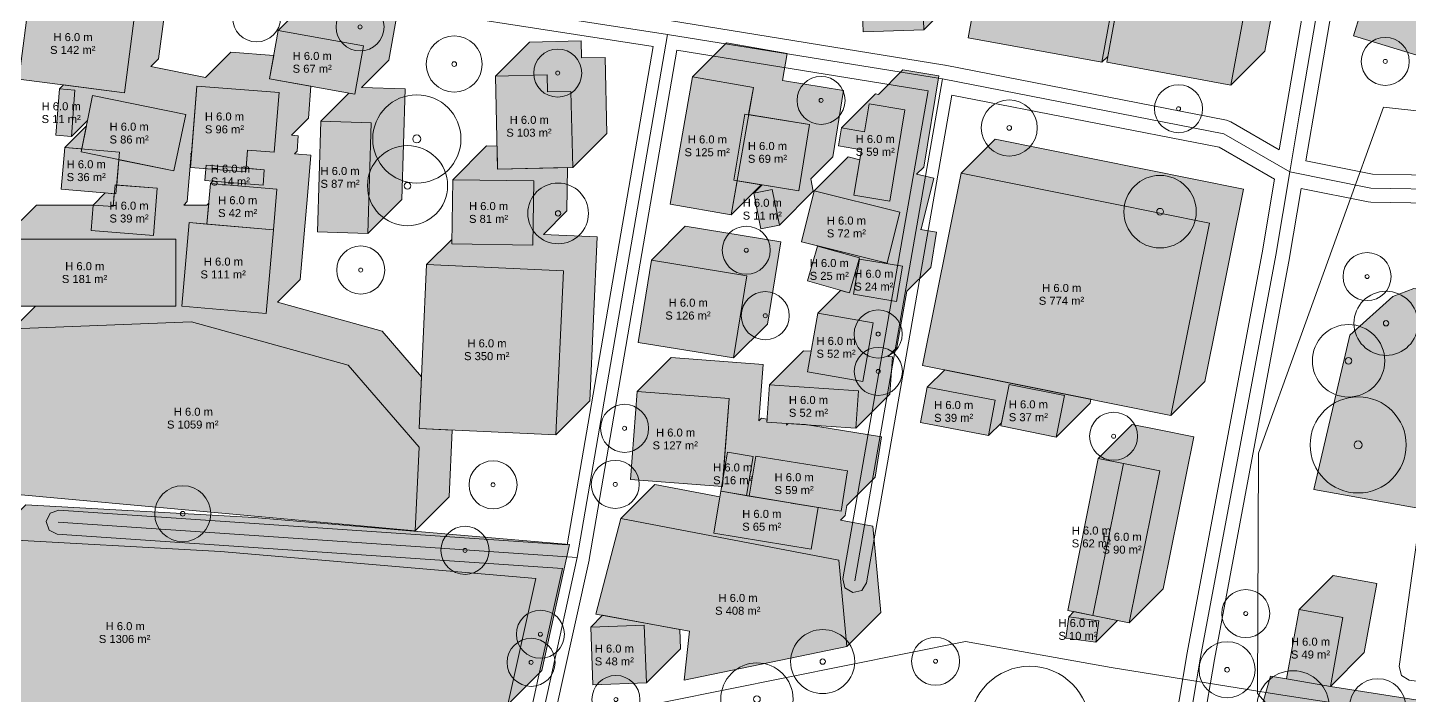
# Model space of a CAD drawing. Header units: metres. Extents: x -4 to 969, y -5 to 964.
# Drawn here: x 601.1 to 773.7, y 255 to 338.3 of the extents above; entities that cross this region are included whole.
import ezdxf

# ---------------------------------------------------------------- set-up
doc = ezdxf.new("R2010")
doc.units = ezdxf.units.M
doc.header["$MEASUREMENT"] = 0
for name, color, linetype, lineweight, true_color in [('TPX_BUILDING_AREAS_TEXT', 7, 'CONTINUOUS', 0, 0x000000), ('TPX_BUILDING_HEIGHTS_TEXT', 7, 'CONTINUOUS', 0, 0x000000), ('TPX_BUILDINGS', 7, 'CONTINUOUS', 0, 0x000000), ('TPX_BUILDINGS_HATCH', 7, 'CONTINUOUS', 0, 0xf0f0f0), ('TPX_BUILDINGS_SHADOWS_HATCH', 7, 'CONTINUOUS', 0, 0x000000), ('TPX_BUILDINGS_SHADOWS_OUTLINES', 7, 'CONTINUOUS', 0, 0x000000), ('TPX_CONTOUR_LINES_5M', 7, 'CONTINUOUS', 0, 0x969696), ('TPX_ROADS_AXES', 7, 'CONTINUOUS', 0, 0x323232), ('TPX_ROADS_CONTOURS', 7, 'CONTINUOUS', 0, 0x646464), ('TPX_VEGETATION_GREEN_SPACES', 7, 'CONTINUOUS', 0, 0x58ba48), ('TPX_VEGETATION_GREEN_SPACES_HATCH', 7, 'CONTINUOUS', 0, 0x58ba48), ('TPX_VEGETATION_TREES_INDIVIDUAL', 7, 'CONTINUOUS', 0, 0x136734), ('TPX_WATERWAYS', 7, 'CONTINUOUS', 0, 0x7aafdf)]:
    doc.layers.add(name, color=color, linetype=linetype, lineweight=lineweight, true_color=true_color)
doc.styles.add('TPX_TEXTE', font='arial.ttf')

# ---------------------------------------------------------------- blocks, each defined once
blk = doc.blocks.new('TREETR003_CR040')
at = {"layer": 'TPX_VEGETATION_TREES_INDIVIDUAL'}
for radius in [4, 0.333]:
    blk.add_circle((0, 0, 0.04), radius, dxfattribs=at)
blk = doc.blocks.new('TREETR003_CR030')
at = {"layer": 'TPX_VEGETATION_TREES_INDIVIDUAL'}
for radius in [3, 0.25]:
    blk.add_circle((0, 0, 0.04), radius, dxfattribs=at)
blk = doc.blocks.new('TREETR003_CR038')
at = {"layer": 'TPX_VEGETATION_TREES_INDIVIDUAL'}
for radius in [3.79, 0.333]:
    blk.add_circle((0, 0, 0.04), radius, dxfattribs=at)
blk = doc.blocks.new('TREETR006_CR075')
at = {"layer": 'TPX_VEGETATION_TREES_INDIVIDUAL'}
for radius in [7.5, 0.625]:
    blk.add_circle((0, 0, 0.04), radius, dxfattribs=at)
blk = doc.blocks.new('TREETR005_CR060')
at = {"layer": 'TPX_VEGETATION_TREES_INDIVIDUAL'}
for radius in [6, 0.5]:
    blk.add_circle((0, 0, 0.04), radius, dxfattribs=at)
blk = doc.blocks.new('TREETR003_CR035')
at = {"layer": 'TPX_VEGETATION_TREES_INDIVIDUAL'}
for radius in [3.5, 0.292]:
    blk.add_circle((0, 0, 0.04), radius, dxfattribs=at)
blk = doc.blocks.new('TREETR005_CR055')
at = {"layer": 'TPX_VEGETATION_TREES_INDIVIDUAL'}
for radius in [5.51, 0.5]:
    blk.add_circle((0, 0, 0.04), radius, dxfattribs=at)
blk = doc.blocks.new('TREETR004_CR050')
at = {"layer": 'TPX_VEGETATION_TREES_INDIVIDUAL'}
for radius in [5, 0.417]:
    blk.add_circle((0, 0, 0.04), radius, dxfattribs=at)
blk = doc.blocks.new('TREETR004_CR045')
at = {"layer": 'TPX_VEGETATION_TREES_INDIVIDUAL'}
for radius in [4.52, 0.417]:
    blk.add_circle((0, 0, 0.04), radius, dxfattribs=at)

msp = doc.modelspace()

# ---------------------------------------------------------------- hatches: boundary and pattern name
at = {"layer": 'TPX_BUILDINGS_HATCH'}
for points in [[(712.63, 350.92), (705.06, 350.64), (705.52, 337.76), (713.09, 338.03), (712.63, 350.92)], [(738.67, 348.84), (735.93, 333.98), (751.45, 331.12), (754.19, 345.97), (738.67, 348.84)], [(720.43, 346.84), (718.63, 337.04), (735.33, 333.98), (737.13, 343.77), (720.43, 346.84)], [(769.4, 345.79), (766.77, 337.27), (785.02, 331.72), (787.65, 340.25), (769.4, 345.79)], [(601.42, 342.46), (600.04, 331.88), (613.25, 330.18), (614.63, 340.76), (601.42, 342.46)], [(632.44, 337.95), (631.34, 331.9), (642.01, 330), (643.1, 336.04), (632.44, 337.95)], [(666.04, 332.41), (659.57, 332.26), (659.84, 320.63), (669.24, 320.85), (669.01, 330.34), (666.09, 330.28), (666.04, 332.41)], [(684.17, 332.17), (681.38, 316.27), (689.01, 314.94), (691.79, 330.83), (684.17, 332.17)], [(605.1, 330.66), (604.66, 324.88), (606.61, 324.73), (607.05, 330.5), (605.1, 330.66)], [(609.24, 329.85), (607.81, 322.79), (619.41, 320.42), (620.9, 327.47), (609.24, 329.85)], [(622.27, 331.01), (621.48, 320.84), (628.4, 320.29), (628.61, 323), (631.95, 322.75), (632.55, 330.2), (622.27, 331.01)], [(702.8, 325.78), (702.42, 323.54), (705.28, 323.07), (704.34, 317.41), (708.82, 316.66), (710.72, 328.03), (706.24, 328.79), (705.66, 325.3), (702.8, 325.78)], [(637.75, 326.61), (637.33, 312.8), (643.64, 312.61), (644.06, 326.42), (637.75, 326.61)], [(690.71, 327.52), (689.37, 319.25), (697.45, 317.95), (698.79, 326.21), (690.71, 327.52)], [(605.79, 323.36), (605.34, 318.15), (612.17, 317.55), (612.63, 322.76), (605.79, 323.36)], [(623.45, 321.14), (623.29, 319.23), (630.55, 318.65), (630.7, 320.57), (623.45, 321.14)], [(717.75, 320.13), (712.92, 296.14), (743.95, 289.9), (748.77, 313.89), (717.75, 320.13)], [(609.32, 316.16), (609.06, 312.97), (616.84, 312.37), (617.3, 318.26), (612.05, 318.68), (611.82, 315.97), (609.32, 316.16)], [(623.97, 318.85), (623.54, 313.78), (631.84, 313.06), (632.27, 318.14), (623.97, 318.85)], [(654.23, 319.29), (654.12, 311.3), (664.26, 311.17), (664.37, 319.16), (654.23, 319.29)], [(694.14, 318.1), (691.85, 317.64), (692.74, 313.18), (695.04, 313.64), (694.14, 318.1)], [(699.39, 317.92), (697.81, 311.58), (708.5, 308.92), (710.08, 315.26), (699.39, 317.92)], [(621.32, 313.97), (620.41, 303.53), (630.93, 302.62), (631.84, 313.06), (621.32, 313.97)], [(597.98, 311.91), (597.97, 303.55), (619.63, 303.55), (619.63, 311.91), (597.98, 311.91)], [(699.82, 311.04), (698.57, 306.69), (703.79, 305.19), (705.03, 309.55), (699.82, 311.04)], [(679.05, 309.27), (677.39, 299), (689.32, 297.07), (690.99, 307.33), (679.05, 309.27)], [(705.06, 309.42), (704.32, 305.04), (709.69, 304.14), (710.42, 308.53), (705.06, 309.42)], [(650.98, 308.72), (650.03, 288.26), (667.12, 287.48), (668.06, 307.94), (650.98, 308.72)], [(699.84, 302.68), (698.55, 295.35), (705.48, 294.13), (706.77, 301.46), (699.84, 302.68)], [(599.27, 300.71), (598.49, 280.15), (649.55, 275.48), (650.03, 285.93), (641.16, 296.18), (621.62, 301.6), (599.27, 300.71)], [(693.81, 293.73), (693.48, 289.08), (704.59, 288.33), (704.92, 292.98), (693.81, 293.73)], [(723.74, 293.78), (722.69, 288.59), (729.61, 287.17), (730.66, 292.37), (723.74, 293.78)], [(677.28, 292.88), (676.43, 281.91), (687.92, 281.03), (688.77, 292), (677.28, 292.88)], [(713.51, 293.41), (712.67, 289.03), (721.17, 287.39), (722.01, 291.79), (713.51, 293.41)], [(688.56, 285.32), (687.74, 280.43), (690.94, 279.9), (691.75, 284.79), (688.56, 285.32)], [(692.08, 284.83), (691.28, 279.81), (702.75, 277.95), (703.56, 282.98), (692.08, 284.83)], [(734.86, 284.52), (731.06, 265.56), (734.2, 264.93), (738.01, 283.89), (734.86, 284.52)], [(738.01, 283.89), (734.2, 264.93), (738.75, 264.01), (742.56, 282.98), (738.01, 283.89)], [(687.74, 280.43), (686.87, 275.21), (699.02, 273.19), (699.89, 278.4), (687.74, 280.43)], [(675.25, 277.05), (672.11, 265.11), (683.8, 262.98), (683.15, 256.85), (703.48, 261.05), (702.46, 271.83), (675.25, 277.05)], [(596.68, 274.5), (596.4, 251.47), (661.14, 253.81), (664.6, 269.56), (625.21, 272.93), (596.68, 274.5)], [(731.18, 264.76), (730.81, 262.12), (734.56, 261.61), (734.93, 264.27), (731.18, 264.76)], [(759.96, 265.66), (758.39, 257.02), (763.87, 256.05), (765.43, 264.69), (759.96, 265.66)], [(678.17, 263.73), (671.47, 263.47), (671.74, 256.27), (678.44, 256.52), (678.17, 263.73)]]:
    msp.add_hatch(color=256, dxfattribs=at).paths.add_polyline_path(points)
at = {"layer": 'TPX_BUILDINGS_SHADOWS_HATCH'}
h = msp.add_hatch(color=256, dxfattribs=at)
h.paths.add_polyline_path([(516.91, 364.98), (512.67, 360.74), (522.99, 358.75), (517.62, 331.19), (521.86, 335.44), (522.02, 336.25), (519.59, 336.66), (523.25, 357.95), (530.7, 356.69), (527.04, 335.4), (527.3, 335.66), (530.94, 356.69), (539.79, 355.34), (567.58, 351.14), (564.06, 324.31), (526.49, 325.87), (524.97, 324.36), (538.89, 324.36), (538.9, 306.97), (540.09, 308.16), (540.74, 323.95), (563.68, 323.02), (563, 306.73), (564.76, 308.49), (565.94, 330.37), (579.54, 326.61), (577.98, 306.63), (582.22, 310.87), (582.49, 314.28), (583.16, 326), (595.15, 325.33), (594.02, 305.43), (597.98, 309.4), (597.98, 311.91), (619.63, 311.91), (619.63, 303.55), (602.12, 303.55), (599.27, 300.71), (621.62, 301.6), (641.16, 296.18), (650.03, 285.93), (649.55, 275.48), (653.8, 279.72), (654.18, 288.08), (650.03, 288.26), (650.33, 294.73), (645.41, 300.42), (632.35, 304.04), (635.17, 306.86), (636.08, 317.3), (636.52, 322.38), (634.46, 322.56), (634.8, 322.9), (634.94, 324.81), (634.08, 324.88), (636.2, 326.99), (636.51, 330.98), (631.34, 331.9), (631.87, 334.83), (626.52, 335.26), (623.34, 332.08), (616.54, 333.47), (617.49, 334.42), (618.88, 345), (605.67, 346.7), (601.42, 342.46), (614.63, 340.76), (613.25, 330.18), (605.61, 331.16), (605.1, 330.66), (607.05, 330.5), (606.61, 324.73), (608.61, 326.73), (609.24, 329.85), (620.9, 327.47), (619.41, 320.42), (612.54, 321.82), (612.27, 318.66), (617.3, 318.26), (616.84, 312.37), (609.06, 312.97), (609.32, 316.16), (602.23, 316.16), (598.41, 312.34), (599.4, 329.57), (599, 329.6), (599.49, 330.09), (601.2, 350.8), (594.26, 351.35), (590.02, 347.11), (596.95, 346.56), (595.25, 325.85), (588.32, 326.42), (588.63, 330.18), (587.4, 330.25), (583.43, 326.27), (583.79, 330.86), (581.58, 331.47), (582.96, 332.84), (586.15, 351.35), (573.3, 353.54), (571.32, 351.57), (571.83, 355.38), (544.03, 359.58), (535.18, 360.93), (534.89, 360.64), (534.94, 360.93), (527.49, 362.19), (526.98, 361.68), (527.23, 363), (516.91, 364.98)])
h.paths.add_polyline_path([(565.87, 330.79), (569.06, 349.3), (581.91, 347.11), (578.72, 328.6), (565.87, 330.79)], flags=16)
h.paths.add_polyline_path([(620.41, 303.53), (621.32, 313.97), (623.54, 313.78), (623.76, 316.41), (623.51, 316.15), (620.63, 316.15), (621.08, 316.61), (621.55, 322.5), (621.5, 322.51), (621.62, 322.63), (622.27, 331.01), (632.55, 330.2), (631.95, 322.75), (628.61, 323), (628.44, 320.75), (630.7, 320.57), (630.55, 318.65), (624.27, 319.15), (623.97, 318.85), (632.27, 318.14), (631.84, 313.06), (630.93, 302.62), (620.41, 303.53)], flags=16)
for points in [[(755.9, 346.12), (745.2, 347.63), (754.19, 345.97), (751.45, 331.12), (755.69, 335.37), (758.08, 348.3), (760.14, 350.36), (760.83, 355.23), (757.98, 355.63), (759, 361.48), (753.02, 362.52), (748.78, 358.28), (754.76, 357.24), (753.74, 351.39), (756.58, 350.99), (755.9, 346.12)], [(636.68, 342.2), (632.44, 337.95), (643.1, 336.04), (642.01, 330), (641.27, 330.13), (637.75, 326.61), (644.06, 326.42), (643.64, 312.61), (647.88, 316.85), (648.3, 330.66), (642.84, 330.83), (646.25, 334.24), (647.34, 340.28), (636.68, 342.2)], [(663.81, 336.5), (659.57, 332.26), (666.04, 332.41), (666.09, 330.28), (669.01, 330.34), (669.24, 320.85), (673.48, 325.09), (673.26, 334.58), (670.33, 334.52), (670.28, 336.65), (663.81, 336.5)], [(688.42, 336.42), (684.17, 332.17), (691.79, 330.83), (691.2, 327.45), (698.79, 326.21), (697.45, 317.95), (692.89, 318.68), (691.85, 317.64), (694.14, 318.1), (695.04, 313.64), (699.28, 317.88), (698.96, 319.45), (701.7, 322.19), (703.03, 330.45), (695.44, 331.69), (696.03, 335.08), (688.42, 336.42)], [(608.47, 326.04), (605.79, 323.36), (607.89, 323.18), (608.47, 326.04)], [(654.13, 311.87), (650.98, 308.72), (668.06, 307.94), (667.12, 287.48), (671.36, 291.73), (672.3, 312.19), (665.58, 312.49), (668.5, 315.42), (668.58, 320.84), (659.84, 320.63), (659.77, 323.52), (658.47, 323.54), (654.23, 319.29), (664.37, 319.16), (664.26, 311.17), (654.12, 311.3), (654.13, 311.87)], [(721.99, 324.37), (717.75, 320.13), (748.77, 313.89), (743.95, 289.9), (748.2, 294.14), (753.01, 318.13), (721.99, 324.37)], [(610.82, 317.67), (609.32, 316.16), (611.82, 315.97), (611.96, 317.57), (610.82, 317.67)], [(689.75, 319.19), (689.01, 314.94), (692.77, 318.7), (689.75, 319.19)], [(683.29, 313.51), (679.05, 309.27), (690.99, 307.33), (689.32, 297.07), (693.56, 301.31), (695.23, 311.58), (683.29, 313.51)], [(679.49, 281.29), (675.25, 277.05), (702.46, 271.83), (703.48, 261.05), (707.73, 265.29), (706.7, 276.07), (702.67, 276.84), (703.26, 277.43), (703.47, 278.67), (706.99, 282.2), (707.81, 287.22), (698.3, 288.76), (696.15, 288.9), (695.94, 288.69), (695.98, 288.91), (693.48, 289.08), (693.51, 289.45), (692.8, 289.56), (692.47, 289.24), (693.01, 296.24), (681.52, 297.12), (677.28, 292.88), (688.77, 292), (687.99, 281.96), (688.56, 285.32), (691.75, 284.79), (690.94, 279.9), (687.76, 280.43), (691.28, 279.84), (692.08, 284.83), (703.56, 282.98), (702.75, 277.95), (696.52, 278.96), (699.89, 278.4), (699.02, 273.19), (686.87, 275.21), (687.62, 279.73), (679.49, 281.29)], [(715.69, 295.58), (713.51, 293.41), (722.01, 291.79), (721.17, 287.39), (722.77, 288.99), (723.74, 293.78), (730.66, 292.37), (729.61, 287.17), (733.85, 291.42), (733.95, 291.91), (715.69, 295.58)], [(739.1, 288.77), (734.86, 284.52), (738.01, 283.89), (742.56, 282.98), (738.75, 264.01), (742.99, 268.25), (746.8, 287.22), (742.26, 288.13), (739.1, 288.77)], [(600.92, 278.74), (596.68, 274.5), (625.21, 272.93), (664.6, 269.56), (661.14, 253.81), (665.38, 258.05), (668.84, 273.81), (629.45, 277.18), (600.92, 278.74)], [(764.2, 269.91), (759.96, 265.66), (765.43, 264.69), (763.87, 256.05), (768.11, 260.3), (769.68, 268.94), (764.2, 269.91)], [(672.95, 264.95), (671.47, 263.47), (678.17, 263.73), (678.44, 256.52), (682.68, 260.76), (682.59, 263.2), (672.95, 264.95)], [(731.82, 265.41), (731.18, 264.76), (734.93, 264.27), (734.56, 261.61), (737.26, 264.31), (734.2, 264.93), (731.82, 265.41)]]:
    msp.add_hatch(color=256, dxfattribs=at).paths.add_polyline_path(points)
h = msp.add_hatch(color=256, dxfattribs=at)
h.paths.add_polyline_path([(700.52, 355.03), (696.28, 350.78), (705.07, 350.31), (705.06, 350.64), (712.63, 350.92), (713.09, 338.03), (717.33, 342.27), (717.31, 342.99), (720.27, 345.96), (720.43, 346.84), (737.13, 343.77), (735.33, 333.98), (736.07, 334.71), (738.61, 348.52), (738.28, 348.58), (738.65, 348.95), (737.29, 349.69), (735.54, 345.84), (728.05, 349.26), (728.56, 350.37), (724.68, 351.08), (721.28, 347.69), (721.64, 349.58), (721.84, 349.79), (722.44, 352.94), (718.67, 353.65), (716.98, 351.97), (716.87, 355.16), (711.95, 354.98), (713.69, 356.72), (713.5, 360.07), (712.29, 360), (713.29, 361), (710.87, 361.92), (709.16, 356.87), (707.17, 357.55), (705.22, 355.6), (709.26, 355.83), (709.45, 352.48), (705.4, 352.26), (705.26, 354.77), (700.52, 355.03)])
h.paths.add_polyline_path([(713.83, 346.26), (714.43, 349.41), (718.2, 348.7), (717.6, 345.55), (717.44, 345.58), (716.88, 342.56), (714.29, 343.04), (714.86, 346.06), (713.83, 346.26)], flags=16)
h = msp.add_hatch(color=256, dxfattribs=at)
h.paths.add_polyline_path([(698.05, 297.97), (693.81, 293.73), (704.92, 292.98), (704.59, 288.33), (708.83, 292.57), (709.16, 297.22), (708.61, 297.26), (709.73, 298.37), (710.95, 305.4), (713.94, 308.38), (714.67, 312.77), (712.68, 313.1), (712.74, 313.16), (714.32, 319.5), (712.19, 320.03), (713.07, 320.9), (714.96, 332.28), (710.48, 333.03), (707.41, 329.96), (707.04, 330.02), (702.8, 325.78), (705.66, 325.3), (706.24, 328.79), (710.72, 328.03), (708.82, 316.66), (704.34, 317.41), (705.07, 321.8), (703.64, 322.16), (699.39, 317.92), (710.08, 315.26), (708.5, 308.92), (699.85, 311.07), (699.82, 311.04), (705.03, 309.55), (703.79, 305.19), (702.67, 305.51), (699.84, 302.68), (706.77, 301.46), (705.48, 294.13), (698.55, 295.35), (699, 297.91), (698.05, 297.97)])
h.paths.add_polyline_path([(704.32, 305.04), (705.06, 309.42), (710.42, 308.53), (709.69, 304.14), (704.32, 305.04)], flags=16)
at = {"layer": 'TPX_VEGETATION_GREEN_SPACES_HATCH'}
for points in [[(766.28, 299.93), (761.81, 280.64), (776.68, 278), (778.09, 288.12), (778.73, 295.09), (777.62, 295.22), (778.88, 304.97), (774.28, 305.73), (771.69, 304.76), (766.28, 299.93)], [(756.41, 257.34), (754.37, 250.23), (904.79, 230.07), (904.41, 227.75), (919.83, 225.78), (944.05, 220.19), (948.96, 227.16), (763.87, 256.05), (758.39, 257.02), (756.41, 257.34)]]:
    msp.add_hatch(color=256, dxfattribs=at).paths.add_polyline_path(points)

# ---------------------------------------------------------------- linework, layer by layer
at = {"layer": 'TPX_BUILDINGS', "elevation": 0.04}
for points in [[(712.63, 350.92), (705.06, 350.64), (705.52, 337.76), (713.09, 338.03)], [(738.67, 348.84), (735.93, 333.98), (751.45, 331.12), (754.19, 345.97)], [(720.43, 346.84), (718.63, 337.04), (735.33, 333.98), (737.13, 343.77)], [(769.4, 345.79), (766.77, 337.27), (785.02, 331.72), (787.65, 340.25)], [(601.42, 342.46), (600.04, 331.88), (613.25, 330.18), (614.63, 340.76)], [(632.44, 337.95), (631.34, 331.9), (642.01, 330), (643.1, 336.04)], [(666.04, 332.41), (659.57, 332.26), (659.84, 320.63), (669.24, 320.85), (669.01, 330.34), (666.09, 330.28)], [(684.17, 332.17), (681.38, 316.27), (689.01, 314.94), (691.79, 330.83)], [(605.1, 330.66), (604.66, 324.88), (606.61, 324.73), (607.05, 330.5)], [(609.24, 329.85), (607.81, 322.79), (619.41, 320.42), (620.9, 327.47)], [(622.27, 331.01), (621.48, 320.84), (628.4, 320.29), (628.61, 323), (631.95, 322.75), (632.55, 330.2)], [(702.8, 325.78), (702.42, 323.54), (705.28, 323.07), (704.34, 317.41), (708.82, 316.66), (710.72, 328.03), (706.24, 328.79), (705.66, 325.3)], [(637.75, 326.61), (637.33, 312.8), (643.64, 312.61), (644.06, 326.42)], [(690.71, 327.52), (689.37, 319.25), (697.45, 317.95), (698.79, 326.21)], [(605.79, 323.36), (605.34, 318.15), (612.17, 317.55), (612.63, 322.76)], [(623.45, 321.14), (623.29, 319.23), (630.55, 318.65), (630.7, 320.57)], [(717.75, 320.13), (712.92, 296.14), (743.95, 289.9), (748.77, 313.89)], [(609.32, 316.16), (609.06, 312.97), (616.84, 312.37), (617.3, 318.26), (612.05, 318.68), (611.82, 315.97)], [(623.97, 318.85), (623.54, 313.78), (631.84, 313.06), (632.27, 318.14)], [(654.23, 319.29), (654.12, 311.3), (664.26, 311.17), (664.37, 319.16)], [(694.14, 318.1), (691.85, 317.64), (692.74, 313.18), (695.04, 313.64)], [(699.39, 317.92), (697.81, 311.58), (708.5, 308.92), (710.08, 315.26)], [(621.32, 313.97), (620.41, 303.53), (630.93, 302.62), (631.84, 313.06)], [(597.98, 311.91), (597.97, 303.55), (619.63, 303.55), (619.63, 311.91)], [(699.82, 311.04), (698.57, 306.69), (703.79, 305.19), (705.03, 309.55)], [(679.05, 309.27), (677.39, 299), (689.32, 297.07), (690.99, 307.33)], [(705.06, 309.42), (704.32, 305.04), (709.69, 304.14), (710.42, 308.53)], [(650.98, 308.72), (650.03, 288.26), (667.12, 287.48), (668.06, 307.94)], [(699.84, 302.68), (698.55, 295.35), (705.48, 294.13), (706.77, 301.46)], [(599.27, 300.71), (598.49, 280.15), (649.55, 275.48), (650.03, 285.93), (641.16, 296.18), (621.62, 301.6)], [(693.81, 293.73), (693.48, 289.08), (704.59, 288.33), (704.92, 292.98)], [(723.74, 293.78), (722.69, 288.59), (729.61, 287.17), (730.66, 292.37)], [(677.28, 292.88), (676.43, 281.91), (687.92, 281.03), (688.77, 292)], [(713.51, 293.41), (712.67, 289.03), (721.17, 287.39), (722.01, 291.79)], [(688.56, 285.32), (687.74, 280.43), (690.94, 279.9), (691.75, 284.79)], [(692.08, 284.83), (691.28, 279.81), (702.75, 277.95), (703.56, 282.98)], [(734.86, 284.52), (731.06, 265.56), (734.2, 264.93), (738.01, 283.89)], [(738.01, 283.89), (734.2, 264.93), (738.75, 264.01), (742.56, 282.98)], [(687.74, 280.43), (686.87, 275.21), (699.02, 273.19), (699.89, 278.4)], [(675.25, 277.05), (672.11, 265.11), (683.8, 262.98), (683.15, 256.85), (703.48, 261.05), (702.46, 271.83)], [(596.68, 274.5), (596.4, 251.47), (661.14, 253.81), (664.6, 269.56), (625.21, 272.93)], [(731.18, 264.76), (730.81, 262.12), (734.56, 261.61), (734.93, 264.27)], [(759.96, 265.66), (758.39, 257.02), (763.87, 256.05), (765.43, 264.69)], [(678.17, 263.73), (671.47, 263.47), (671.74, 256.27), (678.44, 256.52)]]:
    msp.add_lwpolyline(points, close=True, dxfattribs=at)
at = {"layer": 'TPX_BUILDINGS_SHADOWS_OUTLINES', "elevation": 0.04}
for points in [[(755.9, 346.12), (745.2, 347.63), (754.19, 345.97), (751.45, 331.12), (755.69, 335.37), (758.08, 348.3), (760.14, 350.36), (760.83, 355.23), (757.98, 355.63), (759, 361.48), (753.02, 362.52), (748.78, 358.28), (754.76, 357.24), (753.74, 351.39), (756.58, 350.99)], [(636.68, 342.2), (632.44, 337.95), (643.1, 336.04), (642.01, 330), (641.27, 330.13), (637.75, 326.61), (644.06, 326.42), (643.64, 312.61), (647.88, 316.85), (648.3, 330.66), (642.84, 330.83), (646.25, 334.24), (647.34, 340.28)], [(663.81, 336.5), (659.57, 332.26), (666.04, 332.41), (666.09, 330.28), (669.01, 330.34), (669.24, 320.85), (673.48, 325.09), (673.26, 334.58), (670.33, 334.52), (670.28, 336.65)], [(688.42, 336.42), (684.17, 332.17), (691.79, 330.83), (691.2, 327.45), (698.79, 326.21), (697.45, 317.95), (692.89, 318.68), (691.85, 317.64), (694.14, 318.1), (695.04, 313.64), (699.28, 317.88), (698.96, 319.45), (701.7, 322.19), (703.03, 330.45), (695.44, 331.69), (696.03, 335.08)], [(698.05, 297.97), (693.81, 293.73), (704.92, 292.98), (704.59, 288.33), (708.83, 292.57), (709.16, 297.22), (708.61, 297.26), (709.73, 298.37), (710.95, 305.4), (713.94, 308.38), (714.67, 312.77), (712.68, 313.1), (712.74, 313.16), (714.32, 319.5), (712.19, 320.03), (713.07, 320.9), (714.96, 332.28), (710.48, 333.03), (707.41, 329.96), (707.04, 330.02), (702.8, 325.78), (705.66, 325.3), (706.24, 328.79), (710.72, 328.03), (708.82, 316.66), (704.34, 317.41), (705.07, 321.8), (703.64, 322.16), (699.39, 317.92), (710.08, 315.26), (708.5, 308.92), (699.85, 311.07), (699.82, 311.04), (705.03, 309.55), (703.79, 305.19), (702.67, 305.51), (699.84, 302.68), (706.77, 301.46), (705.48, 294.13), (698.55, 295.35), (699, 297.91)], [(620.41, 303.53), (621.32, 313.97), (623.54, 313.78), (623.76, 316.41), (623.51, 316.15), (620.63, 316.15), (621.08, 316.61), (621.55, 322.5), (621.5, 322.51), (621.62, 322.63), (622.27, 331.01), (632.55, 330.2), (631.95, 322.75), (628.61, 323), (628.44, 320.75), (630.7, 320.57), (630.55, 318.65), (624.27, 319.15), (623.97, 318.85), (632.27, 318.14), (631.84, 313.06), (630.93, 302.62)], [(608.47, 326.04), (605.79, 323.36), (607.89, 323.18)], [(654.13, 311.87), (650.98, 308.72), (668.06, 307.94), (667.12, 287.48), (671.36, 291.73), (672.3, 312.19), (665.58, 312.49), (668.5, 315.42), (668.58, 320.84), (659.84, 320.63), (659.77, 323.52), (658.47, 323.54), (654.23, 319.29), (664.37, 319.16), (664.26, 311.17), (654.12, 311.3)], [(721.99, 324.37), (717.75, 320.13), (748.77, 313.89), (743.95, 289.9), (748.2, 294.14), (753.01, 318.13)], [(610.82, 317.67), (609.32, 316.16), (611.82, 315.97), (611.96, 317.57)], [(689.75, 319.19), (689.01, 314.94), (692.77, 318.7)], [(683.29, 313.51), (679.05, 309.27), (690.99, 307.33), (689.32, 297.07), (693.56, 301.31), (695.23, 311.58)], [(704.32, 305.04), (705.06, 309.42), (710.42, 308.53), (709.69, 304.14)], [(679.49, 281.29), (675.25, 277.05), (702.46, 271.83), (703.48, 261.05), (707.73, 265.29), (706.7, 276.07), (702.67, 276.84), (703.26, 277.43), (703.47, 278.67), (706.99, 282.2), (707.81, 287.22), (698.3, 288.76), (696.15, 288.9), (695.94, 288.69), (695.98, 288.91), (693.48, 289.08), (693.51, 289.45), (692.8, 289.56), (692.47, 289.24), (693.01, 296.24), (681.52, 297.12), (677.28, 292.88), (688.77, 292), (687.99, 281.96), (688.56, 285.32), (691.75, 284.79), (690.94, 279.9), (687.76, 280.43), (691.28, 279.84), (692.08, 284.83), (703.56, 282.98), (702.75, 277.95), (696.52, 278.96), (699.89, 278.4), (699.02, 273.19), (686.87, 275.21), (687.62, 279.73)], [(715.69, 295.58), (713.51, 293.41), (722.01, 291.79), (721.17, 287.39), (722.77, 288.99), (723.74, 293.78), (730.66, 292.37), (729.61, 287.17), (733.85, 291.42), (733.95, 291.91)], [(739.1, 288.77), (734.86, 284.52), (738.01, 283.89), (742.56, 282.98), (738.75, 264.01), (742.99, 268.25), (746.8, 287.22), (742.26, 288.13)], [(600.92, 278.74), (596.68, 274.5), (625.21, 272.93), (664.6, 269.56), (661.14, 253.81), (665.38, 258.05), (668.84, 273.81), (629.45, 277.18)], [(764.2, 269.91), (759.96, 265.66), (765.43, 264.69), (763.87, 256.05), (768.11, 260.3), (769.68, 268.94)], [(672.95, 264.95), (671.47, 263.47), (678.17, 263.73), (678.44, 256.52), (682.68, 260.76), (682.59, 263.2)], [(731.82, 265.41), (731.18, 264.76), (734.93, 264.27), (734.56, 261.61), (737.26, 264.31), (734.2, 264.93)]]:
    msp.add_lwpolyline(points, close=True, dxfattribs=at)
for points in [[(712.63, 350.92), (713.09, 338.03), (717.33, 342.27)], [(737.13, 343.77), (735.33, 333.98), (736.07, 334.71), (738.61, 348.52)], [(597.98, 311.91), (619.63, 311.91), (619.63, 303.55), (602.12, 303.55), (599.27, 300.71), (621.62, 301.6), (641.16, 296.18), (650.03, 285.93), (649.55, 275.48), (653.8, 279.72), (654.18, 288.08), (650.03, 288.26), (650.33, 294.73), (645.41, 300.42), (632.35, 304.04), (635.17, 306.86), (636.08, 317.3), (636.52, 322.38), (634.46, 322.56), (634.8, 322.9), (634.94, 324.81), (634.08, 324.88), (636.2, 326.99), (636.51, 330.98), (631.34, 331.9), (631.87, 334.83), (626.52, 335.26), (623.34, 332.08), (616.54, 333.47), (617.49, 334.42), (618.88, 345)], [(614.63, 340.76), (613.25, 330.18), (605.61, 331.16), (605.1, 330.66), (607.05, 330.5), (606.61, 324.73), (608.61, 326.73), (609.24, 329.85), (620.9, 327.47), (619.41, 320.42), (612.54, 321.82), (612.27, 318.66), (617.3, 318.26), (616.84, 312.37), (609.06, 312.97), (609.32, 316.16), (602.23, 316.16), (598.41, 312.34)]]:
    msp.add_lwpolyline(points, dxfattribs=at)
at = {"layer": 'TPX_CONTOUR_LINES_5M', "elevation": 0.05}
msp.add_lwpolyline([(770.5, 328.37), (754.87, 285.2), (754.76, 255.18), (770.5, 237.54), (826.45, 285.2), (800.72, 325.05), (770.5, 328.37)], dxfattribs=at)
at = {"layer": 'TPX_ROADS_AXES', "elevation": 0.03}
for points in [[(758.79, 320.29), (759.99, 327.31), (765.1, 357.2)], [(599.26, 350.11), (681.06, 337.45)], [(669.79, 272.15), (681.06, 337.45)], [(681.06, 337.45), (715.42, 331.9), (750.58, 325.04), (758.79, 320.29)], [(715.42, 331.9), (704.46, 269.27)], [(844.24, 326.01), (820.69, 322.41), (798.33, 320.1), (778.96, 318.11), (768.94, 318.26), (758.79, 320.29)], [(743.03, 233.3), (744.78, 242.75), (747.66, 259.72), (757.05, 309.9), (758.79, 320.29)], [(604.94, 276.57), (669.79, 272.15)], [(624.01, 158.46), (643.6, 197.23), (649.77, 209.8), (654.8, 220.9), (663.81, 245.06), (666.4, 256.77), (669.79, 272.15)]]:
    msp.add_lwpolyline(points, dxfattribs=at)
at = {"layer": 'TPX_ROADS_CONTOURS', "elevation": 0.03}
for points in [[(775.3, 420.8), (771.5, 400.66), (763.7, 359.25), (736.13, 368.37), (711.19, 378.72), (675.17, 393.85), (655.68, 401.83), (654.54, 401.82), (653.73, 401.01), (653.73, 399.86), (654.55, 399.05), (674.01, 391.08), (710.03, 375.95), (735.04, 365.58), (735.14, 365.54), (763.16, 356.27), (758.26, 327.61), (757.49, 323.06), (751.45, 326.55), (750.91, 326.76), (715.75, 333.61), (715.7, 333.62), (681.33, 339.18), (599.54, 351.84)], [(600.58, 348.14), (679.28, 335.95), (668.54, 273.74), (605.04, 278.07), (603.95, 277.7), (603.44, 276.67), (603.81, 275.58), (604.84, 275.07), (667.95, 270.78), (664.93, 257.1), (662.37, 245.48), (653.41, 221.47), (648.42, 210.44), (642.26, 197.9), (623.41, 160.6), (575.52, 180.25)], [(665.28, 244.73), (667.86, 256.45), (671.26, 271.83), (671.27, 271.9), (682.24, 335.49), (713.64, 330.41), (702.98, 269.52), (703.23, 268.4), (704.2, 267.79), (705.32, 268.04), (705.94, 269.01), (716.59, 329.88), (749.96, 323.38), (756.87, 319.38), (755.33, 310.2), (745.94, 260.05), (745.94, 260.02), (743.05, 243.06)], [(746.5, 242.46), (749.39, 259.42), (758.77, 309.58), (758.78, 309.61), (760.22, 318.22), (768.6, 316.54), (768.91, 316.51), (778.93, 316.36), (779.14, 316.37), (796.93, 318.2), (797.2, 313.22), (798.32, 291.76), (798.25, 287.04), (778.28, 289.61), (777.18, 289.31), (776.61, 288.33), (775.19, 278.2), (772.45, 258.55), (772.74, 257.45), (773.73, 256.86), (795.62, 253.86)]]:
    msp.add_lwpolyline(points, dxfattribs=at)
msp.add_lwpolyline([(760.8, 321.67), (761.71, 327.02), (766.53, 355.19), (820.91, 338.33), (839.58, 327.07), (820.47, 324.14), (798.15, 321.84), (778.88, 319.86), (769.13, 320.01)], close=True, dxfattribs=at)
at = {"layer": 'TPX_VEGETATION_GREEN_SPACES', "elevation": 0}
for points in [[(766.28, 299.93), (761.81, 280.64), (776.68, 278), (778.09, 288.12), (778.73, 295.09), (777.62, 295.22), (778.88, 304.97), (774.28, 305.73), (771.69, 304.76)], [(756.41, 257.34), (754.37, 250.23), (904.79, 230.07), (904.41, 227.75), (919.83, 225.78), (944.05, 220.19), (948.96, 227.16), (763.87, 256.05), (758.39, 257.02)]]:
    msp.add_lwpolyline(points, close=True, dxfattribs=at)
at = {"layer": 'TPX_WATERWAYS', "elevation": 0.01}
msp.add_lwpolyline([(338.25, 207.34), (360.97, 210.46), (368.52, 217.76), (482.92, 231.5), (491.68, 236.64), (500.67, 238.29), (507.48, 239.26), (516.76, 240.35), (555.94, 244.3), (598.13, 244.61), (624.84, 247.26), (656.5, 249.98), (673.56, 252.69), (718.27, 261.69), (736.5, 258.45), (757.39, 255.08), (930.78, 228.54), (966.9, 208.51)], dxfattribs=at)

# ---------------------------------------------------------------- block references
at = {"layer": 'TPX_VEGETATION_TREES_INDIVIDUAL'}
for name, p in [('TREETR003_CR030', (629.73, 339.53, 0.04)), ('TREETR003_CR030', (642.66, 338.39, 0.04)), ('TREETR003_CR035', (654.42, 333.76, 0.04)), ('TREETR003_CR030', (770.73, 334.09, 0.04)), ('TREETR003_CR030', (667.35, 332.63, 0.04)), ('TREETR003_CR030', (700.25, 329.22, 0.04)), ('TREETR005_CR055', (649.75, 324.41, 0.04)), ('TREETR003_CR030', (744.9, 328.18, 0.04)), ('TREETR003_CR035', (723.76, 325.78, 0.04)), ('TREETR004_CR050', (648.59, 318.57, 0.04)), ('TREETR004_CR045', (742.59, 315.33, 0.04)), ('TREETR003_CR038', (667.4, 315.12, 0.04)), ('TREETR003_CR030', (690.91, 310.52, 0.04)), ('TREETR003_CR030', (642.74, 308.05, 0.04)), ('TREETR003_CR030', (768.46, 307.23, 0.04)), ('TREETR003_CR030', (693.28, 302.35, 0.04)), ('TREETR003_CR040', (770.82, 301.4, 0.04)), ('TREETR003_CR030', (707.38, 300.06, 0.04)), ('TREETR004_CR045', (766.14, 296.72, 0.04)), ('TREETR003_CR030', (707.4, 295.39, 0.04)), ('TREETR005_CR060', (767.34, 286.22, 0.04)), ('TREETR003_CR030', (675.7, 288.29, 0.04)), ('TREETR003_CR030', (736.79, 287.3, 0.04)), ('TREETR003_CR030', (659.27, 281.24, 0.04)), ('TREETR003_CR030', (674.54, 281.29, 0.04)), ('TREETR003_CR035', (620.51, 277.63, 0.04)), ('TREETR003_CR030', (655.77, 273.06, 0.04)), ('TREETR003_CR030', (753.3, 265.17, 0.04)), ('TREETR003_CR030', (665.19, 262.59, 0.04)), ('TREETR003_CR040', (700.45, 259.18, 0.04)), ('TREETR003_CR030', (664.03, 259.08, 0.04)), ('TREETR003_CR030', (714.55, 259.22, 0.04)), ('TREETR003_CR035', (750.97, 258.16, 0.04)), ('TREETR004_CR045', (692.24, 254.49, 0.04)), ('TREETR003_CR030', (674.62, 254.44, 0.04)), ('TREETR006_CR075', (726.32, 251.09, 0.04)), ('TREETR004_CR045', (759.21, 253.51, 0.04)), ('TREETR003_CR035', (769.78, 253.54, 0.04))]:
    msp.add_blockref(name, p, dxfattribs=at)

# ---------------------------------------------------------------- texts
at = {"layer": 'TPX_BUILDING_AREAS_TEXT', "style": 'TPX_TEXTE'}
for s, p in [('S 142 m²', (603.94, 335.02, 0.05)), ('S 67 m²', (634.24, 332.67, 0.05)), ('S 11 m²', (602.88, 326.39, 0.05)), ('S 86 m²', (611.37, 323.84, 0.05)), ('S 96 m²', (623.28, 325.11, 0.05)), ('S 103 m²', (660.93, 324.69, 0.05)), ('S 125 m²', (683.19, 322.25, 0.05)), ('S 59 m²', (704.57, 322.3, 0.05)), ('S 69 m²', (691.11, 321.43, 0.05)), ('S 36 m²', (606.01, 319.15, 0.05)), ('S 14 m²', (624.02, 318.6, 0.05)), ('S 87 m²', (637.72, 318.31, 0.05)), ('S 39 m²', (611.36, 313.98, 0.05)), ('S 42 m²', (624.93, 314.66, 0.05)), ('S 81 m²', (656.27, 313.93, 0.05)), ('S 11 m²', (690.46, 314.34, 0.05)), ('S 72 m²', (700.97, 312.12, 0.05)), ('S 181 m²', (605.41, 306.43, 0.05)), ('S 111 m²', (622.73, 307, 0.05)), ('S 25 m²', (698.83, 306.82, 0.05)), ('S 24 m²', (704.4, 305.48, 0.05)), ('S 774 m²', (727.45, 303.71, 0.05)), ('S 126 m²', (680.79, 301.87, 0.05)), ('S 350 m²', (655.65, 296.8, 0.05)), ('S 52 m²', (699.68, 297.1, 0.05)), ('S 52 m²', (696.23, 289.73, 0.05)), ('S 39 m²', (714.37, 289.1, 0.05)), ('S 37 m²', (723.7, 289.18, 0.05)), ('S 1059 m²', (618.54, 288.26, 0.05)), ('S 127 m²', (679.2, 285.66, 0.05)), ('S 16 m²', (686.77, 281.31, 0.05)), ('S 59 m²', (694.44, 280.09, 0.05)), ('S 65 m²', (690.4, 275.51, 0.05)), ('S 62 m²', (731.56, 273.43, 0.05)), ('S 90 m²', (735.41, 272.65, 0.05)), ('S 408 m²', (687.01, 265.02, 0.05)), ('S 1306 m²', (610.03, 261.5, 0.05)), ('S 10 m²', (729.9, 261.89, 0.05)), ('S 48 m²', (671.98, 258.7, 0.05)), ('S 49 m²', (758.94, 259.56, 0.05))]:
    msp.add_text(s, height=1, dxfattribs=at).set_placement(p)
at = {"layer": 'TPX_BUILDING_HEIGHTS_TEXT', "style": 'TPX_TEXTE'}
for p in [(604.36, 336.62, 0.05), (634.24, 334.27, 0.05), (602.88, 327.99, 0.05), (611.37, 325.44, 0.05), (623.28, 326.71, 0.05), (661.35, 326.29, 0.05), (683.61, 323.85, 0.05), (704.57, 323.9, 0.05), (691.11, 323.03, 0.05), (606.01, 320.75, 0.05), (624.02, 320.2, 0.05), (637.72, 319.91, 0.05), (611.36, 315.58, 0.05), (624.93, 316.26, 0.05), (656.27, 315.53, 0.05), (690.46, 315.94, 0.05), (700.97, 313.72, 0.05), (605.83, 308.03, 0.05), (623.15, 308.6, 0.05), (698.83, 308.42, 0.05), (704.4, 307.08, 0.05), (727.87, 305.31, 0.05), (681.21, 303.47, 0.05), (656.07, 298.4, 0.05), (699.68, 298.7, 0.05), (696.23, 291.33, 0.05), (714.37, 290.7, 0.05), (723.7, 290.78, 0.05), (619.39, 289.86, 0.05), (679.63, 287.26, 0.05), (686.77, 282.91, 0.05), (694.44, 281.69, 0.05), (690.4, 277.11, 0.05), (731.56, 275.03, 0.05), (735.41, 274.25, 0.05), (687.43, 266.62, 0.05), (610.88, 263.1, 0.05), (729.9, 263.49, 0.05), (671.98, 260.3, 0.05), (758.94, 261.16, 0.05)]:
    msp.add_text('H 6.0 m', height=1, dxfattribs=at).set_placement(p)

doc.saveas('drawing.dxf')
